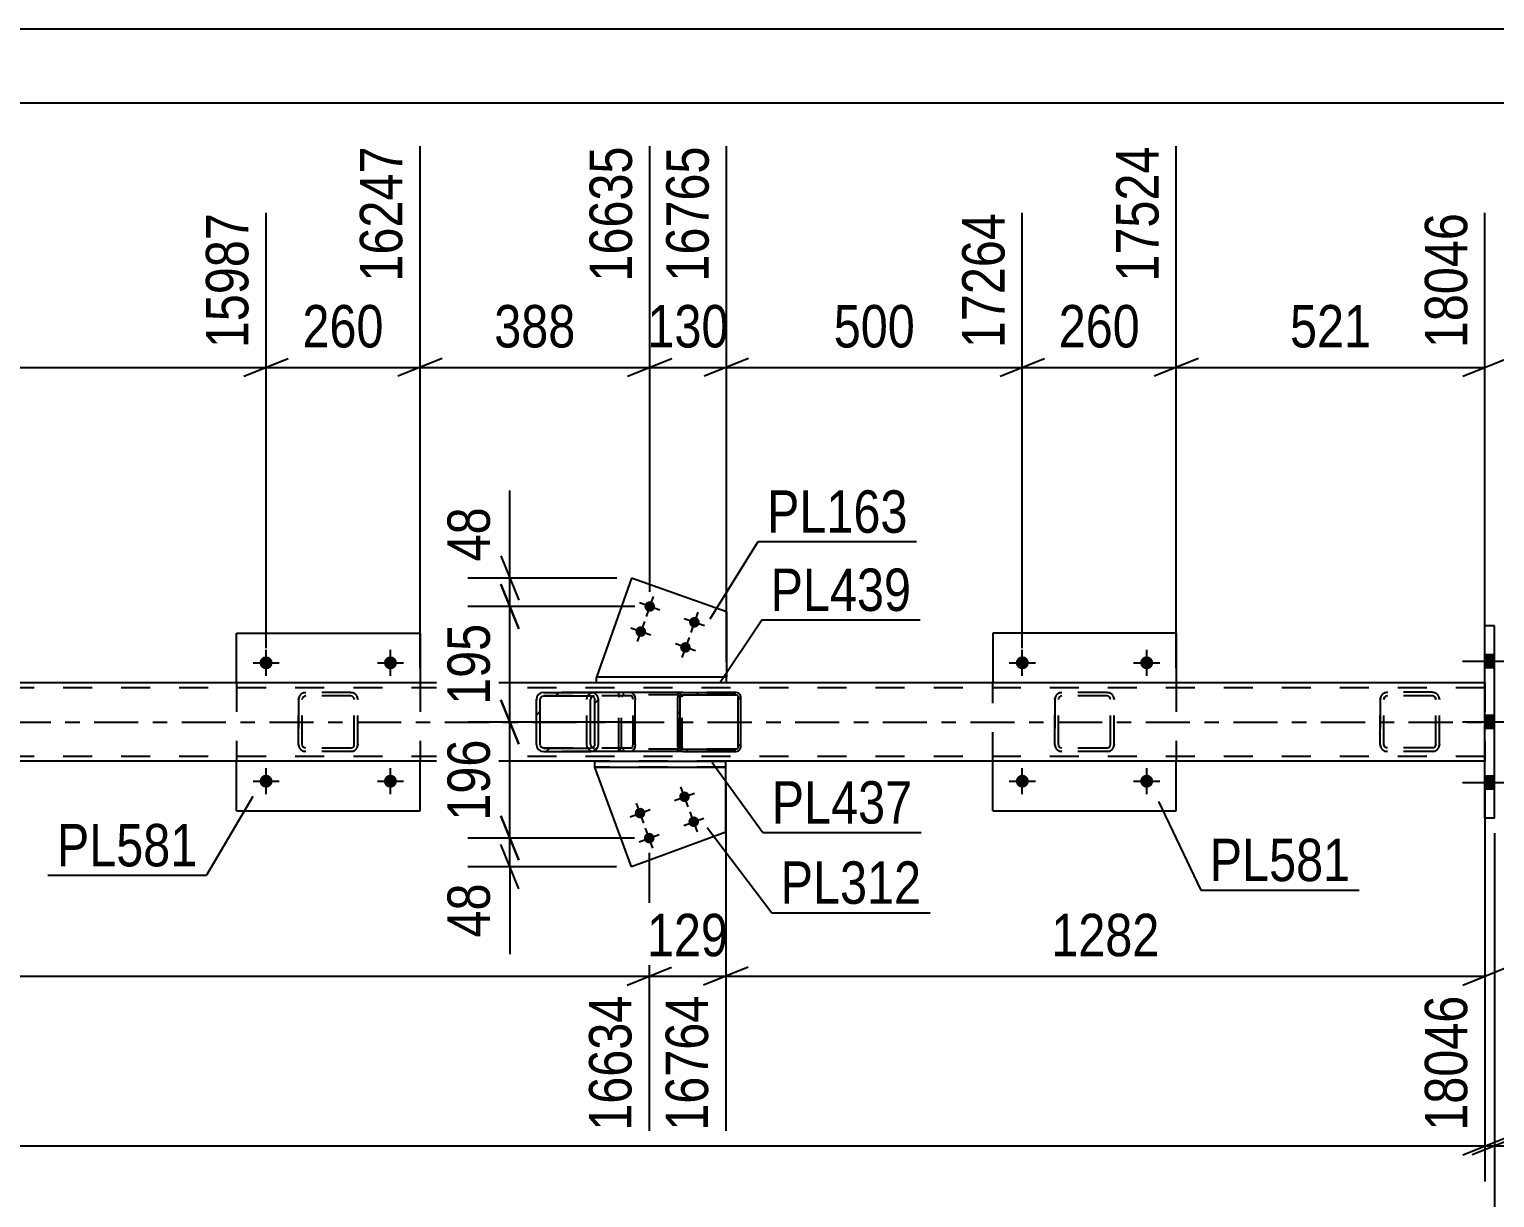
# Model space of a CAD drawing. Header units: millimetres. Extents: x 0 to 841, y 0 to 594.
# Drawn here: x 665.9 to 764.9, y 515.1 to 594 of the extents above; entities that cross this region are included whole.
import ezdxf

# ---------------------------------------------------------------- set-up
doc = ezdxf.new("R2010")
doc.units = ezdxf.units.MM
doc.linetypes.add('DXK_LINE_DOT2', pattern=[3.9198, 1.9599, -1.9599])
doc.linetypes.add('DXK_LINE_DOT3', pattern=[5.9187, 2.979, -0.9799, 0.9799, -0.9799])
doc.styles.add('Arial Narrow', font='ARIALN.TTF', dxfattribs={"height": 0.2})

# ---------------------------------------------------------------- blocks, each defined once
blk = doc.blocks.new('Unknown-318889761-1133')
at = {"color": 5, "linetype": 'Continuous'}
for p, q in [((841, 594), (0, 594)), ((836, 589), (5, 589))]:
    blk.add_line(p, q, dxfattribs=at)
blk = doc.blocks.new('Part-318889761-3480 - 3282')
at = {"color": 2, "linetype": 'Continuous'}
for p, q in [((706.61, 556.925), (704.238, 550.238)), ((713.018, 554.651), (706.61, 556.925)), ((713.018, 554.651), (713.018, 550.238))]:
    blk.add_line(p, q, dxfattribs=at)
at = {"color": 7, "linetype": 'DXK_LINE_DOT2'}
blk.add_line((713.018, 550.238), (704.238, 550.238), dxfattribs=at)
blk = doc.blocks.new('Part-318889761-3285 - 3282')
at = {"color": 2, "linetype": 'Continuous'}
for p, q in [((704.238, 549.838), (516.431, 549.838)), ((764.257, 549.838), (713.018, 549.838)), ((704.122, 544.558), (516.431, 544.558)), ((764.257, 544.558), (712.981, 544.558))]:
    blk.add_line(p, q, dxfattribs=at)
at = {"color": 7, "linetype": 'DXK_LINE_DOT2'}
for p, q in [((764.257, 549.518), (516.431, 549.518)), ((713.018, 549.838), (704.238, 549.838)), ((764.257, 549.838), (764.257, 549.838)), ((764.257, 549.838), (764.257, 544.558)), ((764.257, 544.558), (764.257, 549.838)), ((764.257, 549.838), (764.257, 549.838)), ((764.257, 549.518), (764.257, 549.518)), ((764.257, 544.878), (516.431, 544.878)), ((712.981, 544.558), (704.122, 544.558)), ((764.257, 544.878), (764.257, 544.878)), ((764.257, 544.558), (764.257, 544.558)), ((764.257, 544.558), (764.257, 544.558))]:
    blk.add_line(p, q, dxfattribs=at)
at = {"color": 7, "linetype": 'DXK_LINE_DOT3'}
blk.add_line((516.431, 547.198), (764.257, 547.198), dxfattribs=at)
blk = doc.blocks.new('Part-318889761-3286 - 3282')
at = {"linetype": 'Continuous'}
h = blk.add_hatch(dxfattribs=at)
h.set_pattern_fill('', scale=0.7, style=0, pattern_type=0)
h.set_pattern_definition([(45, (704.3748, 548.7182), (-1.5715, 1.5715), [])])
h.paths.add_polyline_path([(704.375, 545.678), (704.375, 548.718), (704.337, 548.902), (704.228, 549.058), (704.064, 549.162), (703.872, 549.198), (700.688, 549.198), (700.495, 549.162), (700.332, 549.058), (700.223, 548.902), (700.185, 548.718), (700.185, 545.678), (700.223, 545.495), (700.332, 545.339), (700.495, 545.235), (700.688, 545.198), (703.872, 545.198), (704.064, 545.235), (704.228, 545.339), (704.337, 545.495)])
h.paths.add_polyline_path([(704.05, 545.509), (703.968, 545.457), (703.872, 545.438), (700.688, 545.438), (700.592, 545.457), (700.51, 545.509), (700.455, 545.586), (700.436, 545.678), (700.436, 548.718), (700.455, 548.81), (700.51, 548.888), (700.592, 548.94), (700.688, 548.958), (703.872, 548.958), (703.968, 548.94), (704.05, 548.888), (704.104, 548.81), (704.123, 548.718), (704.123, 545.678), (704.104, 545.586)])
at = {"color": 2, "linetype": 'Continuous'}
for p, q in [((700.223, 548.902), (700.185, 548.718)), ((700.185, 545.678), (700.185, 548.718)), ((700.436, 548.718), (700.455, 548.81)), ((700.436, 545.678), (700.436, 548.718)), ((700.455, 548.81), (700.51, 548.888)), ((700.688, 549.198), (700.495, 549.162)), ((700.51, 548.888), (700.592, 548.94)), ((700.592, 548.94), (700.688, 548.958)), ((700.688, 549.198), (703.872, 549.198)), ((700.688, 548.958), (703.872, 548.958)), ((703.852, 548.81), (703.832, 548.718)), ((703.832, 545.678), (703.832, 548.718)), ((703.906, 548.888), (703.852, 548.81)), ((706.574, 549.198), (703.872, 549.198)), ((704.064, 549.162), (703.872, 549.198)), ((703.872, 548.958), (703.968, 548.94)), ((703.978, 548.934), (703.906, 548.888)), ((703.968, 548.94), (704.05, 548.888)), ((704.05, 548.888), (704.104, 548.81)), ((704.104, 548.81), (704.123, 548.718)), ((704.123, 545.678), (704.123, 548.718)), ((704.375, 548.718), (704.337, 548.902)), ((704.375, 545.678), (704.375, 548.718)), ((706.574, 549.198), (706.678, 549.162)), ((706.678, 549.162), (706.766, 549.058)), ((706.766, 549.058), (706.824, 548.902)), ((706.824, 548.902), (706.845, 548.718)), ((706.845, 545.678), (706.845, 548.718)), ((700.185, 545.678), (700.223, 545.495)), ((700.455, 545.586), (700.436, 545.678)), ((700.51, 545.509), (700.455, 545.586)), ((700.592, 545.457), (700.51, 545.509)), ((700.688, 545.438), (700.592, 545.457)), ((700.688, 545.438), (703.872, 545.438)), ((703.832, 545.678), (703.852, 545.586)), ((703.852, 545.586), (703.906, 545.509)), ((703.968, 545.457), (703.872, 545.438)), ((703.978, 545.463), (703.906, 545.509)), ((704.05, 545.509), (703.968, 545.457)), ((704.104, 545.586), (704.05, 545.509)), ((704.123, 545.678), (704.104, 545.586)), ((704.337, 545.495), (704.375, 545.678)), ((706.824, 545.495), (706.766, 545.339)), ((706.845, 545.678), (706.824, 545.495)), ((700.495, 545.235), (700.688, 545.198)), ((700.688, 545.198), (703.872, 545.198)), ((703.872, 545.198), (704.064, 545.235)), ((706.574, 545.198), (703.872, 545.198)), ((706.678, 545.235), (706.574, 545.198)), ((706.766, 545.339), (706.678, 545.235))]:
    blk.add_line(p, q, dxfattribs=at)
at = {"color": 7, "linetype": 'DXK_LINE_DOT2'}
for p, q in [((703.872, 549.198), (700.688, 549.198)), ((706.574, 548.958), (700.688, 548.958)), ((703.581, 548.718), (703.619, 548.902)), ((703.581, 545.678), (703.581, 548.718)), ((703.891, 549.162), (704.084, 549.198)), ((703.988, 548.94), (703.978, 548.934)), ((704.084, 548.958), (703.988, 548.94)), ((705.764, 548.958), (705.764, 549.198)), ((706.626, 548.94), (706.574, 548.958)), ((706.67, 548.888), (706.626, 548.94)), ((706.699, 548.81), (706.67, 548.888)), ((706.71, 548.718), (706.699, 548.81)), ((706.71, 545.678), (706.71, 548.718)), ((706.574, 545.438), (700.688, 545.438)), ((703.619, 545.495), (703.581, 545.678)), ((703.988, 545.457), (703.978, 545.463)), ((703.988, 545.457), (704.084, 545.438)), ((705.764, 545.198), (705.764, 545.438)), ((706.574, 545.438), (706.626, 545.457)), ((706.626, 545.457), (706.67, 545.509)), ((706.67, 545.509), (706.699, 545.586)), ((706.699, 545.586), (706.71, 545.678)), ((703.872, 545.198), (700.688, 545.198)), ((704.084, 545.198), (703.891, 545.235))]:
    blk.add_line(p, q, dxfattribs=at)
at = {"color": 2, "linetype": 'Continuous'}
for centre, start, end in [((700.673, 548.703), 111.19406, 156.15055), ((703.887, 548.703), 23.84945, 68.80595), ((700.673, 545.693), 203.84945, 248.80595), ((703.887, 545.693), 291.19406, 336.15055)]:
    blk.add_arc(centre, 0.492, start, end, dxfattribs=at)
at = {"color": 7, "linetype": 'DXK_LINE_DOT2'}
for centre, start, end in [((704.069, 548.703), 111.19406, 156.15055), ((704.069, 545.693), 203.84945, 248.80594)]:
    blk.add_arc(centre, 0.492, start, end, dxfattribs=at)
blk = doc.blocks.new('Part-318889761-3304 - 3282')
at = {"color": 2, "linetype": 'Continuous'}
for p, q in [((704.122, 544.158), (704.122, 544.558)), ((704.122, 544.558), (712.981, 544.558)), ((712.981, 544.158), (712.981, 544.558)), ((704.122, 544.158), (712.981, 544.158))]:
    blk.add_line(p, q, dxfattribs=at)
blk = doc.blocks.new('Part-318889761-3495 - 3282')
at = {"color": 2, "linetype": 'Continuous'}
for p, q in [((706.599, 537.42), (704.122, 544.158)), ((712.981, 539.767), (712.981, 544.158)), ((712.981, 539.767), (706.599, 537.42))]:
    blk.add_line(p, q, dxfattribs=at)
at = {"color": 7, "linetype": 'DXK_LINE_DOT2'}
blk.add_line((712.981, 544.158), (704.122, 544.158), dxfattribs=at)
blk = doc.blocks.new('Part-318889761-3306 - 3282')
at = {"color": 2, "linetype": 'Continuous'}
for p, q in [((764.257, 540.698), (764.257, 553.698)), ((764.897, 553.698), (764.257, 553.698)), ((764.897, 540.698), (764.897, 553.698)), ((764.897, 540.698), (764.257, 540.698))]:
    blk.add_line(p, q, dxfattribs=at)
at = {"color": 7, "linetype": 'DXK_LINE_DOT2'}
for p, q in [((764.257, 540.698), (764.257, 553.698)), ((764.897, 553.698), (764.897, 553.698)), ((764.897, 540.698), (764.897, 553.698)), ((764.897, 540.698), (764.897, 540.698))]:
    blk.add_line(p, q, dxfattribs=at)
blk = doc.blocks.new('Bolt-318889761-3444 - 3282')
at = {"linetype": 'Continuous'}
for points in [[(764.257, 551.738), (764.257, 550.858), (764.897, 550.858), (764.897, 551.738)], [(764.257, 551.738), (764.257, 550.858), (764.897, 550.858), (764.897, 551.738)], [(764.257, 551.738), (764.257, 550.858), (764.897, 550.858), (764.897, 551.738)], [(764.257, 547.638), (764.257, 546.758), (764.897, 546.758), (764.897, 547.638)], [(764.257, 547.638), (764.257, 546.758), (764.897, 546.758), (764.897, 547.638)], [(764.257, 543.538), (764.257, 542.658), (764.897, 542.658), (764.897, 543.538)], [(764.257, 543.538), (764.257, 542.658), (764.897, 542.658), (764.897, 543.538)], [(764.257, 543.538), (764.257, 542.658), (764.897, 542.658), (764.897, 543.538)]]:
    blk.add_hatch(color=1, dxfattribs=at).paths.add_polyline_path(points)
at = {"color": 1, "linetype": 'Continuous'}
for p, q in [((764.897, 551.738), (764.257, 551.738)), ((764.897, 551.738), (764.257, 551.738)), ((764.897, 551.738), (764.257, 551.738)), ((766.057, 551.298), (762.737, 551.298)), ((766.057, 551.298), (762.737, 551.298)), ((766.057, 551.298), (762.737, 551.298)), ((764.897, 550.858), (764.257, 550.858)), ((764.897, 550.858), (764.257, 550.858)), ((764.897, 550.858), (764.257, 550.858)), ((764.897, 547.638), (764.257, 547.638)), ((764.897, 547.638), (764.257, 547.638)), ((766.057, 547.198), (762.737, 547.198)), ((766.057, 547.198), (762.737, 547.198)), ((764.897, 546.758), (764.257, 546.758)), ((764.897, 546.758), (764.257, 546.758)), ((764.897, 543.538), (764.257, 543.538)), ((764.897, 543.538), (764.257, 543.538)), ((764.897, 543.538), (764.257, 543.538)), ((766.057, 543.098), (762.737, 543.098)), ((766.057, 543.098), (762.737, 543.098)), ((766.057, 543.098), (762.737, 543.098)), ((764.897, 542.658), (764.257, 542.658)), ((764.897, 542.658), (764.257, 542.658)), ((764.897, 542.658), (764.257, 542.658))]:
    blk.add_line(p, q, dxfattribs=at)
blk = doc.blocks.new('Part-318889761-3316 - 3282')
at = {"linetype": 'Continuous'}
h = blk.add_hatch(dxfattribs=at)
h.set_pattern_fill('', scale=0.7, style=0, pattern_type=0)
h.set_pattern_definition([(45, (713.9863, 548.8782), (-1.57154, 1.57154), [])])
h.paths.add_polyline_path([(713.986, 545.518), (713.986, 548.878), (713.96, 549.001), (713.887, 549.105), (713.776, 549.174), (713.646, 549.198), (710.07, 549.198), (709.94, 549.174), (709.829, 549.105), (709.755, 549.001), (709.73, 548.878), (709.73, 545.518), (709.755, 545.396), (709.829, 545.292), (709.94, 545.223), (710.07, 545.198), (713.646, 545.198), (713.776, 545.223), (713.887, 545.292), (713.96, 545.396)])
h.paths.add_polyline_path([(713.766, 545.405), (713.711, 545.37), (713.646, 545.358), (710.07, 545.358), (710.005, 545.37), (709.95, 545.405), (709.913, 545.457), (709.9, 545.518), (709.9, 548.878), (709.913, 548.939), (709.95, 548.991), (710.005, 549.026), (710.07, 549.038), (713.646, 549.038), (713.711, 549.026), (713.766, 548.991), (713.803, 548.939), (713.816, 548.878), (713.816, 545.518), (713.803, 545.457)])
at = {"color": 7, "linetype": 'DXK_LINE_DOT2'}
for p, q in [((705.764, 548.878), (705.769, 548.902)), ((705.764, 545.518), (705.764, 548.878)), ((705.769, 548.902), (705.79, 549.001)), ((705.947, 548.939), (705.934, 548.878)), ((705.934, 545.518), (705.934, 548.878)), ((705.984, 548.991), (705.947, 548.939)), ((705.974, 549.174), (706.104, 549.198)), ((706.039, 549.026), (705.984, 548.991)), ((706.104, 549.038), (706.039, 549.026)), ((706.574, 549.198), (706.104, 549.198)), ((713.646, 549.038), (706.104, 549.038)), ((709.68, 549.198), (709.81, 549.174)), ((709.745, 549.026), (709.68, 549.038)), ((709.8, 548.991), (709.745, 549.026)), ((709.837, 548.939), (709.8, 548.991)), ((709.85, 548.878), (709.837, 548.939)), ((709.85, 545.518), (709.85, 548.878)), ((709.995, 549.001), (710.021, 548.878)), ((710.021, 545.518), (710.021, 548.878)), ((713.646, 549.198), (710.07, 549.198)), ((705.79, 545.396), (705.764, 545.518)), ((705.934, 545.518), (705.947, 545.457)), ((705.947, 545.457), (705.984, 545.405)), ((705.984, 545.405), (706.039, 545.37)), ((706.039, 545.37), (706.104, 545.358)), ((709.68, 545.358), (709.745, 545.37)), ((709.745, 545.37), (709.8, 545.405)), ((709.8, 545.405), (709.837, 545.457)), ((709.837, 545.457), (709.85, 545.518)), ((710.021, 545.518), (709.995, 545.396)), ((706.104, 545.198), (705.974, 545.223)), ((713.646, 545.358), (706.104, 545.358)), ((706.574, 545.198), (706.104, 545.198)), ((709.81, 545.223), (709.68, 545.198)), ((713.646, 545.198), (710.07, 545.198))]:
    blk.add_line(p, q, dxfattribs=at)
at = {"color": 2, "linetype": 'Continuous'}
for p, q in [((710.07, 549.198), (706.574, 549.198)), ((709.755, 549.001), (709.73, 548.878)), ((709.73, 545.518), (709.73, 548.878)), ((709.9, 548.878), (709.913, 548.939)), ((709.9, 545.518), (709.9, 548.878)), ((709.913, 548.939), (709.95, 548.991)), ((710.07, 549.198), (709.94, 549.174)), ((709.95, 548.991), (710.005, 549.026)), ((710.005, 549.026), (710.07, 549.038)), ((710.07, 549.198), (713.646, 549.198)), ((710.07, 549.038), (713.646, 549.038)), ((713.776, 549.174), (713.646, 549.198)), ((713.646, 549.038), (713.711, 549.026)), ((713.711, 549.026), (713.766, 548.991)), ((713.766, 548.991), (713.803, 548.939)), ((713.803, 548.939), (713.816, 548.878)), ((713.816, 545.518), (713.816, 548.878)), ((713.986, 548.878), (713.96, 549.001)), ((713.986, 545.518), (713.986, 548.878)), ((709.73, 545.518), (709.755, 545.396)), ((709.913, 545.457), (709.9, 545.518)), ((709.95, 545.405), (709.913, 545.457)), ((710.005, 545.37), (709.95, 545.405)), ((710.07, 545.358), (710.005, 545.37)), ((713.711, 545.37), (713.646, 545.358)), ((713.766, 545.405), (713.711, 545.37)), ((713.803, 545.457), (713.766, 545.405)), ((713.816, 545.518), (713.803, 545.457)), ((713.96, 545.396), (713.986, 545.518)), ((710.07, 545.198), (706.574, 545.198)), ((709.94, 545.223), (710.07, 545.198)), ((710.07, 545.358), (713.646, 545.358)), ((710.07, 545.198), (713.646, 545.198)), ((713.646, 545.198), (713.776, 545.223))]:
    blk.add_line(p, q, dxfattribs=at)
for centre, start, end in [((710.057, 548.864), 110.75823, 155.67994), ((713.659, 548.864), 24.32006, 69.24177), ((710.057, 545.532), 204.32006, 249.24177), ((713.659, 545.532), 290.75823, 335.67994)]:
    blk.add_arc(centre, 0.331, start, end, dxfattribs=at)
at = {"color": 7, "linetype": 'DXK_LINE_DOT2'}
for centre, start, end in [((709.693, 548.864), 24.32006, 69.24178), ((706.091, 545.532), 204.32006, 249.24178), ((709.693, 545.532), 290.75822, 335.67994)]:
    blk.add_arc(centre, 0.331, start, end, dxfattribs=at)
blk = doc.blocks.new('Part-318889761-3453 - 3282')
at = {"color": 2, "linetype": 'Continuous'}
for p, q in [((679.925, 549.838), (679.925, 553.199)), ((679.925, 553.199), (692.325, 553.199)), ((692.325, 553.199), (692.325, 549.838)), ((679.925, 541.199), (679.925, 544.558)), ((692.325, 541.199), (692.325, 544.558)), ((679.925, 541.199), (692.325, 541.199))]:
    blk.add_line(p, q, dxfattribs=at)
at = {"color": 7, "linetype": 'DXK_LINE_DOT2'}
for p, q in [((679.925, 549.838), (679.925, 544.558)), ((692.325, 549.838), (692.325, 544.558))]:
    blk.add_line(p, q, dxfattribs=at)
blk = doc.blocks.new('Part-318889761-3340 - 3282')
at = {"color": 2, "linetype": 'Continuous'}
for p, q in [((713.018, 550.238), (704.238, 550.238)), ((704.238, 549.838), (704.238, 550.238)), ((713.018, 549.838), (704.238, 549.838)), ((713.018, 549.838), (713.018, 550.238))]:
    blk.add_line(p, q, dxfattribs=at)
blk = doc.blocks.new('Part-318889761-3448 - 3282')
at = {"color": 7, "linetype": 'DXK_LINE_DOT2'}
for p, q in [((735.242, 548.902), (735.206, 548.719)), ((735.206, 548.719), (735.242, 548.902)), ((735.206, 545.679), (735.206, 548.719)), ((735.206, 548.719), (735.206, 548.719)), ((735.206, 548.719), (735.206, 545.679)), ((735.446, 548.719), (735.464, 548.81)), ((735.446, 548.719), (735.464, 548.81)), ((735.446, 545.679), (735.446, 548.719)), ((735.446, 548.719), (735.446, 548.719)), ((735.446, 545.679), (735.446, 548.719)), ((735.516, 548.888), (735.464, 548.81)), ((735.686, 549.199), (735.502, 549.162)), ((735.502, 549.162), (735.686, 549.199)), ((735.594, 548.94), (735.516, 548.888)), ((735.686, 548.959), (735.594, 548.94)), ((738.726, 549.199), (735.686, 549.199)), ((738.726, 548.959), (735.686, 548.959)), ((738.909, 549.162), (738.726, 549.199)), ((738.726, 549.199), (738.909, 549.162)), ((738.818, 548.94), (738.726, 548.959)), ((738.895, 548.888), (738.818, 548.94)), ((738.947, 548.81), (738.895, 548.888)), ((738.966, 548.719), (738.947, 548.81)), ((738.966, 548.719), (738.947, 548.81)), ((738.966, 545.679), (738.966, 548.719)), ((738.966, 548.719), (738.966, 548.719)), ((738.966, 545.679), (738.966, 548.719)), ((739.206, 548.719), (739.169, 548.902)), ((739.169, 548.902), (739.206, 548.719)), ((739.206, 545.679), (739.206, 548.719)), ((739.206, 548.719), (739.206, 548.719)), ((739.206, 545.679), (739.206, 548.719)), ((735.206, 545.679), (735.206, 545.679)), ((735.206, 545.679), (735.242, 545.495)), ((735.242, 545.495), (735.206, 545.679)), ((735.446, 545.679), (735.446, 545.679)), ((735.464, 545.587), (735.446, 545.679)), ((735.464, 545.587), (735.446, 545.679)), ((735.516, 545.509), (735.464, 545.587)), ((735.594, 545.457), (735.516, 545.509)), ((735.686, 545.439), (735.594, 545.457)), ((738.726, 545.439), (735.686, 545.439)), ((738.818, 545.457), (738.726, 545.439)), ((738.895, 545.509), (738.818, 545.457)), ((738.895, 545.509), (738.947, 545.587)), ((738.947, 545.587), (738.966, 545.679)), ((738.947, 545.587), (738.966, 545.679)), ((738.966, 545.679), (738.966, 545.679)), ((739.169, 545.495), (739.206, 545.679)), ((739.206, 545.679), (739.169, 545.495)), ((739.206, 545.679), (739.206, 545.679)), ((735.502, 545.235), (735.686, 545.199)), ((735.686, 545.199), (735.502, 545.235)), ((738.726, 545.199), (735.686, 545.199)), ((738.726, 545.199), (738.909, 545.235)), ((738.909, 545.235), (738.726, 545.199))]:
    blk.add_line(p, q, dxfattribs=at)
at = {"color": 7, "linetype": 'DXK_LINE_DOT3'}
blk.add_line((737.206, 547.199), (737.206, 547.199), dxfattribs=at)
at = {"color": 7, "linetype": 'DXK_LINE_DOT2'}
for centre, start, end in [((735.686, 548.719), 112.5, 157.5), ((735.686, 548.719), 112.5, 157.5), ((738.726, 548.719), 22.5, 67.5), ((738.726, 548.719), 22.5, 67.5), ((735.686, 545.679), 202.5, 247.5), ((735.686, 545.679), 202.5, 247.5), ((738.726, 545.679), 292.5, 337.5), ((738.726, 545.679), 292.5, 337.5)]:
    blk.add_arc(centre, 0.48, start, end, dxfattribs=at)
blk = doc.blocks.new('Part-318889761-3454 - 3282')
at = {"color": 7, "linetype": 'DXK_LINE_DOT2'}
for p, q in [((684.162, 548.902), (684.125, 548.719)), ((684.125, 548.719), (684.162, 548.902)), ((684.125, 545.679), (684.125, 548.719)), ((684.125, 548.719), (684.125, 548.719)), ((684.125, 548.719), (684.125, 545.679)), ((684.365, 548.719), (684.383, 548.81)), ((684.365, 548.719), (684.383, 548.81)), ((684.365, 545.679), (684.365, 548.719)), ((684.365, 548.719), (684.365, 548.719)), ((684.365, 545.679), (684.365, 548.719)), ((684.435, 548.888), (684.383, 548.81)), ((684.605, 549.199), (684.421, 549.162)), ((684.421, 549.162), (684.605, 549.199)), ((684.513, 548.94), (684.435, 548.888)), ((684.605, 548.959), (684.513, 548.94)), ((687.645, 549.199), (684.605, 549.199)), ((687.645, 548.959), (684.605, 548.959)), ((687.829, 549.162), (687.645, 549.199)), ((687.645, 549.199), (687.829, 549.162)), ((687.737, 548.94), (687.645, 548.959)), ((687.815, 548.888), (687.737, 548.94)), ((687.867, 548.81), (687.815, 548.888)), ((687.885, 548.719), (687.867, 548.81)), ((687.885, 548.719), (687.867, 548.81)), ((687.885, 545.679), (687.885, 548.719)), ((687.885, 548.719), (687.885, 548.719)), ((687.885, 545.679), (687.885, 548.719)), ((688.125, 548.719), (688.088, 548.902)), ((688.088, 548.902), (688.125, 548.719)), ((688.125, 545.679), (688.125, 548.719)), ((688.125, 548.719), (688.125, 548.719)), ((688.125, 545.679), (688.125, 548.719)), ((684.125, 545.679), (684.125, 545.679)), ((684.125, 545.679), (684.162, 545.495)), ((684.162, 545.495), (684.125, 545.679)), ((684.365, 545.679), (684.365, 545.679)), ((684.383, 545.587), (684.365, 545.679)), ((684.383, 545.587), (684.365, 545.679)), ((684.435, 545.509), (684.383, 545.587)), ((684.513, 545.457), (684.435, 545.509)), ((684.605, 545.439), (684.513, 545.457)), ((687.645, 545.439), (684.605, 545.439)), ((687.737, 545.457), (687.645, 545.439)), ((687.815, 545.509), (687.737, 545.457)), ((687.815, 545.509), (687.867, 545.587)), ((687.867, 545.587), (687.885, 545.679)), ((687.867, 545.587), (687.885, 545.679)), ((687.885, 545.679), (687.885, 545.679)), ((688.088, 545.495), (688.125, 545.679)), ((688.125, 545.679), (688.088, 545.495)), ((688.125, 545.679), (688.125, 545.679)), ((684.421, 545.235), (684.605, 545.199)), ((684.605, 545.199), (684.421, 545.235)), ((687.645, 545.199), (684.605, 545.199)), ((687.645, 545.199), (687.829, 545.235)), ((687.829, 545.235), (687.645, 545.199))]:
    blk.add_line(p, q, dxfattribs=at)
at = {"color": 7, "linetype": 'DXK_LINE_DOT3'}
blk.add_line((686.125, 547.199), (686.125, 547.199), dxfattribs=at)
at = {"color": 7, "linetype": 'DXK_LINE_DOT2'}
for centre, start, end in [((684.605, 548.719), 112.5, 157.5), ((684.605, 548.719), 112.5, 157.5), ((687.645, 548.719), 22.5, 67.5), ((687.645, 548.719), 22.5, 67.5), ((684.605, 545.679), 202.5, 247.5), ((684.605, 545.679), 202.5, 247.5), ((687.645, 545.679), 292.5, 337.5), ((687.645, 545.679), 292.5, 337.5)]:
    blk.add_arc(centre, 0.48, start, end, dxfattribs=at)
blk = doc.blocks.new('Part-318889761-3511 - 3282')
at = {"color": 2, "linetype": 'Continuous'}
for p, q in [((743.406, 553.199), (731.006, 553.199)), ((731.006, 553.199), (731.006, 549.838)), ((743.406, 553.199), (743.406, 549.838)), ((731.006, 541.199), (731.006, 544.558)), ((743.406, 541.199), (743.406, 544.558)), ((731.006, 541.199), (743.406, 541.199))]:
    blk.add_line(p, q, dxfattribs=at)
at = {"color": 7, "linetype": 'DXK_LINE_DOT2'}
for p, q in [((731.006, 544.558), (731.006, 549.838)), ((743.406, 549.838), (743.406, 544.558))]:
    blk.add_line(p, q, dxfattribs=at)
blk = doc.blocks.new('Part-318889761-3512 - 3282')
at = {"color": 7, "linetype": 'DXK_LINE_DOT2'}
for p, q in [((757.219, 548.907), (757.182, 548.724)), ((757.182, 548.724), (757.219, 548.907)), ((757.182, 545.684), (757.182, 548.724)), ((757.182, 548.724), (757.182, 548.724)), ((757.182, 548.724), (757.182, 545.684)), ((757.44, 548.816), (757.422, 548.724)), ((757.422, 548.724), (757.44, 548.816)), ((757.422, 545.684), (757.422, 548.724)), ((757.422, 548.724), (757.422, 548.724)), ((757.422, 545.684), (757.422, 548.724)), ((757.492, 548.893), (757.44, 548.816)), ((757.44, 548.816), (757.492, 548.893)), ((757.662, 549.204), (757.478, 549.167)), ((757.478, 549.167), (757.662, 549.204)), ((757.57, 548.945), (757.492, 548.893)), ((757.662, 548.964), (757.57, 548.945)), ((760.702, 549.204), (757.662, 549.204)), ((760.702, 548.964), (757.662, 548.964)), ((760.886, 549.167), (760.702, 549.204)), ((760.702, 549.204), (760.886, 549.167)), ((760.794, 548.945), (760.702, 548.964)), ((760.872, 548.893), (760.794, 548.945)), ((760.924, 548.816), (760.872, 548.893)), ((760.872, 548.893), (760.924, 548.816)), ((760.942, 548.724), (760.924, 548.816)), ((760.924, 548.816), (760.942, 548.724)), ((760.942, 545.684), (760.942, 548.724)), ((760.942, 548.724), (760.942, 548.724)), ((760.942, 545.684), (760.942, 548.724)), ((761.182, 548.724), (761.145, 548.907)), ((761.145, 548.907), (761.182, 548.724)), ((761.182, 545.684), (761.182, 548.724)), ((761.182, 548.724), (761.182, 548.724)), ((761.182, 545.684), (761.182, 548.724)), ((757.182, 545.684), (757.182, 545.684)), ((757.182, 545.684), (757.219, 545.5)), ((757.219, 545.5), (757.182, 545.684)), ((757.422, 545.684), (757.422, 545.684)), ((757.422, 545.684), (757.44, 545.592)), ((757.44, 545.592), (757.422, 545.684)), ((757.44, 545.592), (757.492, 545.514)), ((757.492, 545.514), (757.44, 545.592)), ((757.57, 545.462), (757.492, 545.514)), ((757.662, 545.444), (757.57, 545.462)), ((760.702, 545.444), (757.662, 545.444)), ((760.794, 545.462), (760.702, 545.444)), ((760.794, 545.462), (760.872, 545.514)), ((760.872, 545.514), (760.924, 545.592)), ((760.924, 545.592), (760.872, 545.514)), ((760.924, 545.592), (760.942, 545.684)), ((760.942, 545.684), (760.924, 545.592)), ((760.942, 545.684), (760.942, 545.684)), ((761.145, 545.5), (761.182, 545.684)), ((761.182, 545.684), (761.145, 545.5)), ((761.182, 545.684), (761.182, 545.684)), ((757.478, 545.24), (757.662, 545.204)), ((757.662, 545.204), (757.478, 545.24)), ((760.702, 545.204), (757.662, 545.204)), ((760.702, 545.204), (760.886, 545.24)), ((760.886, 545.24), (760.702, 545.204))]:
    blk.add_line(p, q, dxfattribs=at)
for centre, start, end in [((757.662, 548.724), 112.5, 157.5), ((757.662, 548.724), 112.5, 157.5), ((760.702, 548.724), 22.5, 67.5), ((760.702, 548.724), 22.5, 67.5), ((757.662, 545.684), 202.5, 247.5), ((757.662, 545.684), 202.5, 247.5), ((760.702, 545.684), 292.5, 337.5), ((760.702, 545.684), 292.5, 337.5)]:
    blk.add_arc(centre, 0.48, start, end, dxfattribs=at)
blk = doc.blocks.new('Bolt-318889761-3566 - 3282')
at = {"linetype": 'Continuous'}
for points in [[(732.566, 543.198, -1), (733.446, 543.198, -1)], [(740.966, 543.198, -1), (741.846, 543.198, -1)]]:
    blk.add_hatch(color=1, dxfattribs=at).paths.add_polyline_path(points)
at = {"color": 1, "linetype": 'Continuous'}
for p, q in [((733.006, 542.318), (733.006, 544.078)), ((741.406, 542.318), (741.406, 544.078)), ((732.126, 543.198), (733.886, 543.198)), ((740.526, 543.198), (742.286, 543.198))]:
    blk.add_line(p, q, dxfattribs=at)
blk = doc.blocks.new('Bolt-318889761-3567 - 3282')
at = {"linetype": 'Continuous'}
for points in [[(732.566, 551.198, -1), (733.446, 551.198, -1)], [(740.966, 551.198, -1), (741.846, 551.198, -1)]]:
    blk.add_hatch(color=1, dxfattribs=at).paths.add_polyline_path(points)
at = {"color": 1, "linetype": 'Continuous'}
for p, q in [((733.006, 550.318), (733.006, 552.078)), ((741.406, 550.318), (741.406, 552.078)), ((732.126, 551.198), (733.886, 551.198)), ((740.526, 551.198), (742.286, 551.198))]:
    blk.add_line(p, q, dxfattribs=at)
blk = doc.blocks.new('Bolt-318889761-3568 - 3282')
at = {"linetype": 'Continuous'}
for points in [[(681.485, 543.198, -1), (682.365, 543.198, -1)], [(689.885, 543.198, -1), (690.765, 543.198, -1)]]:
    blk.add_hatch(color=1, dxfattribs=at).paths.add_polyline_path(points)
at = {"color": 1, "linetype": 'Continuous'}
for p, q in [((681.925, 542.318), (681.925, 544.078)), ((690.325, 542.318), (690.325, 544.078)), ((681.045, 543.198), (682.805, 543.198)), ((689.445, 543.198), (691.205, 543.198))]:
    blk.add_line(p, q, dxfattribs=at)
blk = doc.blocks.new('Bolt-318889761-3569 - 3282')
at = {"linetype": 'Continuous'}
for points in [[(681.485, 551.198, -1), (682.365, 551.198, -1)], [(689.885, 551.198, -1), (690.765, 551.198, -1)]]:
    blk.add_hatch(color=1, dxfattribs=at).paths.add_polyline_path(points)
at = {"color": 1, "linetype": 'Continuous'}
for p, q in [((681.925, 550.318), (681.925, 552.078)), ((690.325, 550.318), (690.325, 552.078)), ((681.045, 551.198), (682.805, 551.198)), ((689.445, 551.198), (691.205, 551.198))]:
    blk.add_line(p, q, dxfattribs=at)
blk = doc.blocks.new('Bolt-318889761-3570 - 3282')
at = {"linetype": 'Continuous'}
for points in [[(708.177, 554.883, -1), (707.499, 555.124, -1)], [(711.193, 553.813, -1), (710.515, 554.054, -1)], [(707.575, 553.187, -1), (706.897, 553.427, -1)], [(710.591, 552.117, -1), (709.913, 552.358, -1)]]:
    blk.add_hatch(color=1, dxfattribs=at).paths.add_polyline_path(points)
at = {"color": 1, "linetype": 'Continuous'}
for p, q in [((708.079, 555.682), (707.597, 554.325)), ((708.517, 554.763), (707.159, 555.244)), ((711.095, 554.612), (710.613, 553.255)), ((707.915, 553.066), (706.558, 553.548)), ((707.477, 553.986), (706.995, 552.628)), ((711.532, 553.693), (710.175, 554.174)), ((710.931, 551.997), (709.574, 552.478)), ((710.493, 552.916), (710.011, 551.559))]:
    blk.add_line(p, q, dxfattribs=at)
blk = doc.blocks.new('Bolt-318889761-3571 - 3282')
at = {"linetype": 'Continuous'}
for points in [[(709.85, 542.025, -1), (710.525, 542.273, -1)], [(706.846, 540.92, -1), (707.522, 541.169, -1)], [(710.471, 540.335, -1), (711.147, 540.584, -1)], [(707.467, 539.231, -1), (708.143, 539.479, -1)]]:
    blk.add_hatch(color=1, dxfattribs=at).paths.add_polyline_path(points)
at = {"color": 1, "linetype": 'Continuous'}
for p, q in [((710.436, 541.473), (709.939, 542.825)), ((707.433, 540.369), (706.936, 541.72)), ((709.512, 541.9), (710.863, 542.397)), ((706.508, 540.796), (707.86, 541.293)), ((710.133, 540.211), (711.484, 540.708)), ((711.057, 539.784), (710.56, 541.135)), ((707.129, 539.107), (708.481, 539.604)), ((708.054, 538.679), (707.557, 540.031))]:
    blk.add_line(p, q, dxfattribs=at)
blk = doc.blocks.new('StraightDimension-318889761-3810 - 3282')
at = {"color": 7, "linetype": 'Continuous'}
for p, q in [((707.805, 538.355), (707.805, 519.586)), ((706.305, 529.427), (709.305, 530.627)), ((64.239, 530.027), (707.805, 530.027))]:
    blk.add_line(p, q, dxfattribs=at)
at = {"color": 0, "linetype": 'Continuous'}
blk.add_wipeout([(707.205, 529.327), (703.005, 529.327), (703.005, 518.986), (707.205, 518.986)], dxfattribs=at)
at = {"color": 3, "linetype": 'Continuous', "style": 'Arial Narrow'}
blk.add_text('16634', height=2.8633, rotation=90.00021, dxfattribs=at).set_placement((706.605, 519.586))
blk = doc.blocks.new('StraightDimension-318889761-3816 - 3282')
at = {"color": 7, "linetype": 'Continuous'}
for p, q in [((712.981, 543.158), (712.981, 519.586)), ((707.805, 538.355), (707.805, 519.586)), ((706.305, 529.427), (709.305, 530.627)), ((714.481, 530.627), (711.481, 529.427)), ((707.805, 530.027), (712.981, 530.027))]:
    blk.add_line(p, q, dxfattribs=at)
at = {"color": 0}
blk.add_wipeout([(713.735, 530.777), (713.735, 534.977), (707.051, 534.977), (707.051, 530.777)], dxfattribs=at)
at = {"color": 0, "linetype": 'Continuous'}
blk.add_wipeout([(712.381, 529.327), (708.181, 529.327), (708.181, 518.986), (712.381, 518.986)], dxfattribs=at)
at = {"color": 3, "style": 'Arial Narrow'}
blk.add_text('129', height=2.8633, dxfattribs=at).set_placement((707.651, 531.377))
at = {"color": 3, "linetype": 'Continuous', "style": 'Arial Narrow'}
blk.add_text('16764', height=2.8633, rotation=90.00021, dxfattribs=at).set_placement((711.781, 519.586))
blk = doc.blocks.new('StraightDimension-318889761-34111 - 3282')
at = {"color": 7, "linetype": 'Continuous'}
for p, q in [((764.257, 540.199), (764.257, 516.154)), ((764.897, 539.698), (764.897, 516.154)), ((762.757, 517.954), (765.757, 519.154)), ((766.397, 519.154), (763.397, 517.954)), ((764.257, 518.554), (764.897, 518.554)), ((764.897, 518.554), (770.803, 518.554)), ((764.897, 518.554), (770.803, 518.554))]:
    blk.add_line(p, q, dxfattribs=at)
at = {"color": 0}
blk.add_wipeout([(770.278, 519.304), (770.278, 523.504), (765.422, 523.504), (765.422, 519.304)], dxfattribs=at)
at = {"color": 3, "style": 'Arial Narrow'}
blk.add_text('16', height=2.8633, dxfattribs=at).set_placement((766.022, 519.904))
blk = doc.blocks.new('StraightDimension-318889761-3712 - 3282')
at = {"color": 7, "linetype": 'Continuous'}
blk.add_line((764.897, 539.698), (764.897, 510.966), dxfattribs=at)
blk = doc.blocks.new('StraightDimension-318889761-3754 - 3282')
at = {"color": 7, "linetype": 'Continuous'}
for p, q in [((697.793, 540.855), (698.993, 537.855)), ((706.805, 539.355), (695.543, 539.355)), ((698.993, 535.92), (697.793, 538.92)), ((698.393, 537.42), (698.393, 539.355)), ((705.599, 537.42), (695.543, 537.42)), ((698.393, 537.42), (698.393, 531.514)), ((698.393, 537.42), (698.393, 531.514))]:
    blk.add_line(p, q, dxfattribs=at)
at = {"color": 0}
blk.add_wipeout([(697.643, 536.895), (693.443, 536.895), (693.443, 532.039), (697.643, 532.039)], dxfattribs=at)
at = {"color": 3, "style": 'Arial Narrow'}
blk.add_text('48', height=2.8633, rotation=90.00021, dxfattribs=at).set_placement((697.043, 532.639))
blk = doc.blocks.new('StraightDimension-318889761-3765 - 3282')
at = {"color": 7, "linetype": 'Continuous'}
for p, q in [((697.793, 548.698), (698.993, 545.698)), ((706.765, 547.198), (695.543, 547.198)), ((698.393, 539.355), (698.393, 547.198)), ((698.993, 537.855), (697.793, 540.855)), ((706.805, 539.355), (695.543, 539.355))]:
    blk.add_line(p, q, dxfattribs=at)
at = {"color": 0}
blk.add_wipeout([(697.643, 546.619), (693.443, 546.619), (693.443, 539.935), (697.643, 539.935)], dxfattribs=at)
at = {"color": 3, "style": 'Arial Narrow'}
blk.add_text('196', height=2.8633, rotation=90.00021, dxfattribs=at).set_placement((697.043, 540.535))
blk = doc.blocks.new('StraightDimension-318889761-3782 - 3282')
at = {"color": 7, "linetype": 'Continuous'}
for p, q in [((697.793, 556.503), (698.993, 553.503)), ((706.838, 555.003), (695.543, 555.003)), ((698.393, 547.198), (698.393, 555.003)), ((698.993, 545.698), (697.793, 548.698)), ((706.765, 547.198), (695.543, 547.198))]:
    blk.add_line(p, q, dxfattribs=at)
at = {"color": 0}
blk.add_wipeout([(697.643, 554.443), (693.443, 554.443), (693.443, 547.759), (697.643, 547.759)], dxfattribs=at)
at = {"color": 3, "style": 'Arial Narrow'}
blk.add_text('195', height=2.8633, rotation=90.00021, dxfattribs=at).set_placement((697.043, 548.359))
blk = doc.blocks.new('StraightDimension-318889761-3799 - 3282')
at = {"color": 7, "linetype": 'Continuous'}
for p, q in [((698.393, 556.925), (698.393, 562.831)), ((698.393, 556.925), (698.393, 562.831)), ((697.793, 558.425), (698.993, 555.425)), ((705.61, 556.925), (695.543, 556.925)), ((698.993, 553.503), (697.793, 556.503)), ((698.393, 555.003), (698.393, 556.925)), ((706.838, 555.003), (695.543, 555.003))]:
    blk.add_line(p, q, dxfattribs=at)
at = {"color": 0}
blk.add_wipeout([(697.643, 562.306), (693.443, 562.306), (693.443, 557.45), (697.643, 557.45)], dxfattribs=at)
at = {"color": 3, "style": 'Arial Narrow'}
blk.add_text('48', height=2.8633, rotation=90.00021, dxfattribs=at).set_placement((697.043, 558.05))
blk = doc.blocks.new('StraightDimension-318889761-3822 - 3282')
at = {"color": 7, "linetype": 'Continuous'}
for p, q in [((764.257, 543.558), (764.257, 519.586)), ((712.981, 543.158), (712.981, 519.586)), ((714.481, 530.627), (711.481, 529.427)), ((762.757, 529.427), (765.757, 530.627)), ((712.981, 530.027), (764.257, 530.027))]:
    blk.add_line(p, q, dxfattribs=at)
at = {"color": 0}
blk.add_wipeout([(742.875, 530.777), (742.875, 534.977), (734.363, 534.977), (734.363, 530.777)], dxfattribs=at)
at = {"color": 3, "style": 'Arial Narrow'}
blk.add_text('1282', height=2.8633, dxfattribs=at).set_placement((734.963, 531.377))
at = {"color": 0, "linetype": 'Continuous'}
blk.add_wipeout([(763.657, 529.327), (759.457, 529.327), (759.457, 518.986), (763.657, 518.986)], dxfattribs=at)
at = {"color": 3, "linetype": 'Continuous', "style": 'Arial Narrow'}
blk.add_text('18046', height=2.8633, rotation=90.00021, dxfattribs=at).set_placement((763.057, 519.586))
blk = doc.blocks.new('StraightDimension-318889761-4252 - 3282')
at = {"color": 7, "linetype": 'Continuous'}
for p, q in [((707.838, 556.003), (707.838, 586.097)), ((713.018, 551.238), (713.018, 586.097)), ((706.338, 570.556), (709.338, 571.756)), ((707.838, 571.156), (713.018, 571.156)), ((714.518, 571.756), (711.518, 570.556))]:
    blk.add_line(p, q, dxfattribs=at)
at = {"color": 0}
blk.add_wipeout([(713.77, 571.906), (713.77, 576.106), (707.086, 576.106), (707.086, 571.906)], dxfattribs=at)
at = {"color": 3, "style": 'Arial Narrow'}
blk.add_text('130', height=2.8633, dxfattribs=at).set_placement((707.686, 572.506))
at = {"color": 0, "linetype": 'Continuous'}
blk.add_wipeout([(712.418, 586.697), (708.218, 586.697), (708.218, 576.356), (712.418, 576.356)], dxfattribs=at)
at = {"color": 3, "linetype": 'Continuous', "style": 'Arial Narrow'}
blk.add_text('16765', height=2.8633, rotation=90.00021, dxfattribs=at).set_placement((711.818, 576.956))
blk = doc.blocks.new('StraightDimension-318889761-4201 - 3282')
at = {"color": 7, "linetype": 'Continuous'}
for p, q in [((641.245, 550.838), (641.245, 586.097)), ((681.925, 552.198), (681.925, 581.597)), ((642.745, 571.756), (639.745, 570.556)), ((641.245, 571.156), (681.925, 571.156)), ((680.425, 570.556), (683.425, 571.756))]:
    blk.add_line(p, q, dxfattribs=at)
at = {"color": 0}
blk.add_wipeout([(665.841, 571.906), (665.841, 576.106), (657.329, 576.106), (657.329, 571.906)], dxfattribs=at)
at = {"color": 3, "style": 'Arial Narrow'}
blk.add_text('1017', height=2.8633, dxfattribs=at).set_placement((657.929, 572.506))
at = {"color": 0, "linetype": 'Continuous'}
blk.add_wipeout([(681.325, 582.197), (677.125, 582.197), (677.125, 571.856), (681.325, 571.856)], dxfattribs=at)
at = {"color": 3, "linetype": 'Continuous', "style": 'Arial Narrow'}
blk.add_text('15987', height=2.8633, rotation=90.00021, dxfattribs=at).set_placement((680.725, 572.456))
blk = doc.blocks.new('StraightDimension-318889761-4219 - 3282')
at = {"color": 7, "linetype": 'Continuous'}
for p, q in [((692.325, 550.838), (692.325, 586.097)), ((681.925, 552.198), (681.925, 581.597)), ((680.425, 570.556), (683.425, 571.756)), ((681.925, 571.156), (692.325, 571.156)), ((693.825, 571.756), (690.825, 570.556))]:
    blk.add_line(p, q, dxfattribs=at)
at = {"color": 0}
blk.add_wipeout([(690.467, 571.906), (690.467, 576.106), (683.783, 576.106), (683.783, 571.906)], dxfattribs=at)
at = {"color": 3, "style": 'Arial Narrow'}
blk.add_text('260', height=2.8633, dxfattribs=at).set_placement((684.383, 572.506))
at = {"color": 0, "linetype": 'Continuous'}
blk.add_wipeout([(691.725, 586.697), (687.525, 586.697), (687.525, 576.356), (691.725, 576.356)], dxfattribs=at)
at = {"color": 3, "linetype": 'Continuous', "style": 'Arial Narrow'}
blk.add_text('16247', height=2.8633, rotation=90.00021, dxfattribs=at).set_placement((691.125, 576.956))
blk = doc.blocks.new('StraightDimension-318889761-4237 - 3282')
at = {"color": 7, "linetype": 'Continuous'}
for p, q in [((692.325, 550.838), (692.325, 586.097)), ((707.838, 556.003), (707.838, 586.097)), ((693.825, 571.756), (690.825, 570.556)), ((692.325, 571.156), (707.838, 571.156)), ((706.338, 570.556), (709.338, 571.756))]:
    blk.add_line(p, q, dxfattribs=at)
at = {"color": 0}
blk.add_wipeout([(703.424, 571.906), (703.424, 576.106), (696.739, 576.106), (696.739, 571.906)], dxfattribs=at)
at = {"color": 3, "style": 'Arial Narrow'}
blk.add_text('388', height=2.8633, dxfattribs=at).set_placement((697.339, 572.506))
at = {"color": 0, "linetype": 'Continuous'}
blk.add_wipeout([(707.238, 586.697), (703.038, 586.697), (703.038, 576.356), (707.238, 576.356)], dxfattribs=at)
at = {"color": 3, "linetype": 'Continuous', "style": 'Arial Narrow'}
blk.add_text('16635', height=2.8633, rotation=90.00021, dxfattribs=at).set_placement((706.638, 576.956))
blk = doc.blocks.new('StraightDimension-318889761-4258 - 3282')
at = {"color": 7, "linetype": 'Continuous'}
for p, q in [((713.018, 551.238), (713.018, 586.097)), ((733.006, 552.198), (733.006, 581.597)), ((714.518, 571.756), (711.518, 570.556)), ((713.018, 571.156), (733.006, 571.156)), ((731.506, 570.556), (734.506, 571.756))]:
    blk.add_line(p, q, dxfattribs=at)
at = {"color": 0}
blk.add_wipeout([(726.354, 571.906), (726.354, 576.106), (719.67, 576.106), (719.67, 571.906)], dxfattribs=at)
at = {"color": 3, "style": 'Arial Narrow'}
blk.add_text('500', height=2.8633, dxfattribs=at).set_placement((720.27, 572.506))
at = {"color": 0, "linetype": 'Continuous'}
blk.add_wipeout([(732.406, 582.197), (728.206, 582.197), (728.206, 571.856), (732.406, 571.856)], dxfattribs=at)
at = {"color": 3, "linetype": 'Continuous', "style": 'Arial Narrow'}
blk.add_text('17264', height=2.8633, rotation=90.00021, dxfattribs=at).set_placement((731.806, 572.456))
blk = doc.blocks.new('StraightDimension-318889761-4267 - 3282')
at = {"color": 7, "linetype": 'Continuous'}
for p, q in [((743.406, 550.838), (743.406, 586.097)), ((733.006, 552.198), (733.006, 581.597)), ((731.506, 570.556), (734.506, 571.756)), ((733.006, 571.156), (743.406, 571.156)), ((744.906, 571.756), (741.906, 570.556))]:
    blk.add_line(p, q, dxfattribs=at)
at = {"color": 0}
blk.add_wipeout([(741.548, 571.906), (741.548, 576.106), (734.864, 576.106), (734.864, 571.906)], dxfattribs=at)
at = {"color": 3, "style": 'Arial Narrow'}
blk.add_text('260', height=2.8633, dxfattribs=at).set_placement((735.464, 572.506))
at = {"color": 0, "linetype": 'Continuous'}
blk.add_wipeout([(742.806, 586.697), (738.606, 586.697), (738.606, 576.356), (742.806, 576.356)], dxfattribs=at)
at = {"color": 3, "linetype": 'Continuous', "style": 'Arial Narrow'}
blk.add_text('17524', height=2.8633, rotation=90.00021, dxfattribs=at).set_placement((742.206, 576.956))
blk = doc.blocks.new('StraightDimension-318889761-4285 - 3282')
at = {"color": 7, "linetype": 'Continuous'}
for p, q in [((743.406, 550.838), (743.406, 586.097)), ((764.257, 550.838), (764.257, 581.597)), ((744.906, 571.756), (741.906, 570.556)), ((743.406, 571.156), (764.257, 571.156)), ((762.757, 570.556), (765.757, 571.756))]:
    blk.add_line(p, q, dxfattribs=at)
at = {"color": 0}
blk.add_wipeout([(757.173, 571.906), (757.173, 576.106), (750.489, 576.106), (750.489, 571.906)], dxfattribs=at)
at = {"color": 3, "style": 'Arial Narrow'}
blk.add_text('521', height=2.8633, dxfattribs=at).set_placement((751.089, 572.506))
at = {"color": 0, "linetype": 'Continuous'}
blk.add_wipeout([(763.657, 582.197), (759.457, 582.197), (759.457, 571.856), (763.657, 571.856)], dxfattribs=at)
at = {"color": 3, "linetype": 'Continuous', "style": 'Arial Narrow'}
blk.add_text('18046', height=2.8633, rotation=90.00021, dxfattribs=at).set_placement((763.057, 572.456))
blk = doc.blocks.new('StraightDimension-318889761-34112 - 3282')
at = {"color": 7, "linetype": 'Continuous'}
for p, q in [((764.257, 540.199), (764.257, 516.154)), ((762.757, 517.954), (765.757, 519.154)), ((64.239, 518.554), (764.257, 518.554))]:
    blk.add_line(p, q, dxfattribs=at)
blk = doc.blocks.new('Mark-318889761-3336 - 3282')
at = {"color": 30, "linetype": 'Continuous'}
for p, q in [((712.608, 549.896), (715.402, 554.103)), ((715.402, 554.103), (726.106, 554.103))]:
    blk.add_line(p, q, dxfattribs=at)
at = {"color": 0}
blk.add_wipeout([(725.506, 554.703), (725.506, 557.703), (716.002, 557.703), (716.002, 554.703)], dxfattribs=at)
blk.add_wipeout([(725.506, 554.703), (725.506, 557.703), (716.002, 557.703), (716.002, 554.703)], dxfattribs=at)
at = {"color": 3, "style": 'Arial Narrow'}
blk.add_text('PL439', height=2.8633, dxfattribs=at).set_placement((716.002, 554.703))
blk = doc.blocks.new('Mark-318889761-3491 - 3282')
at = {"color": 30, "linetype": 'Continuous'}
for p, q in [((711.711, 540.072), (716.083, 534.317)), ((716.083, 534.317), (726.787, 534.317))]:
    blk.add_line(p, q, dxfattribs=at)
at = {"color": 0}
blk.add_wipeout([(726.187, 534.917), (726.187, 537.917), (716.683, 537.917), (716.683, 534.917)], dxfattribs=at)
blk.add_wipeout([(726.187, 534.917), (726.187, 537.917), (716.683, 537.917), (716.683, 534.917)], dxfattribs=at)
at = {"color": 3, "style": 'Arial Narrow'}
blk.add_text('PL312', height=2.8633, dxfattribs=at).set_placement((716.683, 534.917))
blk = doc.blocks.new('Mark-318889761-3300 - 3282')
at = {"color": 30, "linetype": 'Continuous'}
for p, q in [((712.049, 544.466), (715.479, 539.738)), ((715.479, 539.738), (726.183, 539.738))]:
    blk.add_line(p, q, dxfattribs=at)
at = {"color": 0}
blk.add_wipeout([(725.583, 540.338), (725.583, 543.338), (716.079, 543.338), (716.079, 540.338)], dxfattribs=at)
blk.add_wipeout([(725.583, 540.338), (725.583, 543.338), (716.079, 543.338), (716.079, 540.338)], dxfattribs=at)
at = {"color": 3, "style": 'Arial Narrow'}
blk.add_text('PL437', height=2.8633, dxfattribs=at).set_placement((716.079, 540.338))
blk = doc.blocks.new('Mark-318889761-3449 - 3282')
at = {"color": 30, "linetype": 'Continuous'}
for p in [(681.031, 542.177), (667.195, 536.846)]:
    blk.add_line(p, (677.899, 536.846), dxfattribs=at)
at = {"color": 0}
blk.add_wipeout([(677.299, 537.446), (677.299, 540.446), (667.795, 540.446), (667.795, 537.446)], dxfattribs=at)
blk.add_wipeout([(677.299, 537.446), (677.299, 540.446), (667.795, 540.446), (667.795, 537.446)], dxfattribs=at)
at = {"color": 3, "style": 'Arial Narrow'}
blk.add_text('PL581', height=2.8633, dxfattribs=at).set_placement((667.795, 537.446))
blk = doc.blocks.new('Mark-318889761-3476 - 3282')
at = {"color": 30, "linetype": 'Continuous'}
for p, q in [((711.928, 554.168), (715.161, 559.385)), ((715.161, 559.385), (725.864, 559.385))]:
    blk.add_line(p, q, dxfattribs=at)
at = {"color": 0}
blk.add_wipeout([(725.264, 559.985), (725.264, 562.985), (715.761, 562.985), (715.761, 559.985)], dxfattribs=at)
blk.add_wipeout([(725.264, 559.985), (725.264, 562.985), (715.761, 562.985), (715.761, 559.985)], dxfattribs=at)
at = {"color": 3, "style": 'Arial Narrow'}
blk.add_text('PL163', height=2.8633, dxfattribs=at).set_placement((715.761, 559.985))
blk = doc.blocks.new('Mark-318889761-3507 - 3282')
at = {"color": 30, "linetype": 'Continuous'}
for p, q in [((742.214, 541.828), (745.063, 535.848)), ((745.063, 535.848), (755.767, 535.848))]:
    blk.add_line(p, q, dxfattribs=at)
at = {"color": 0}
blk.add_wipeout([(755.167, 536.448), (755.167, 539.448), (745.663, 539.448), (745.663, 536.448)], dxfattribs=at)
blk.add_wipeout([(755.167, 536.448), (755.167, 539.448), (745.663, 539.448), (745.663, 536.448)], dxfattribs=at)
at = {"color": 3, "style": 'Arial Narrow'}
blk.add_text('PL581', height=2.8633, dxfattribs=at).set_placement((745.663, 536.448))

msp = doc.modelspace()

# ---------------------------------------------------------------- block references
for name in ['Unknown-318889761-1133', 'Part-318889761-3480 - 3282', 'Bolt-318889761-3570 - 3282', 'Part-318889761-3306 - 3282', 'Part-318889761-3453 - 3282', 'Part-318889761-3511 - 3282', 'Bolt-318889761-3569 - 3282', 'Bolt-318889761-3567 - 3282', 'Bolt-318889761-3444 - 3282', 'Part-318889761-3285 - 3282', 'Part-318889761-3340 - 3282', 'Part-318889761-3454 - 3282', 'Part-318889761-3286 - 3282', 'Part-318889761-3316 - 3282', 'Part-318889761-3448 - 3282', 'Part-318889761-3512 - 3282', 'Part-318889761-3304 - 3282', 'Bolt-318889761-3568 - 3282', 'Part-318889761-3495 - 3282', 'Bolt-318889761-3566 - 3282', 'Bolt-318889761-3571 - 3282']:
    msp.add_blockref(name, (0, 0))

# ---------------------------------------------------------------- next in the draw order: block references
for name in ['StraightDimension-318889761-4201 - 3282', 'StraightDimension-318889761-3810 - 3282', 'StraightDimension-318889761-34111 - 3282']:
    msp.add_blockref(name, (0, 0))

# ---------------------------------------------------------------- next in the draw order: block references
msp.add_blockref('StraightDimension-318889761-3816 - 3282', (0, 0))

# ---------------------------------------------------------------- next in the draw order: block references
msp.add_blockref('StraightDimension-318889761-3712 - 3282', (0, 0))

# ---------------------------------------------------------------- next in the draw order: block references
for name in ['StraightDimension-318889761-3822 - 3282', 'StraightDimension-318889761-3754 - 3282']:
    msp.add_blockref(name, (0, 0))

# ---------------------------------------------------------------- next in the draw order: block references
msp.add_blockref('StraightDimension-318889761-3765 - 3282', (0, 0))

# ---------------------------------------------------------------- next in the draw order: block references
for name in ['StraightDimension-318889761-3782 - 3282', 'StraightDimension-318889761-34112 - 3282']:
    msp.add_blockref(name, (0, 0))

# ---------------------------------------------------------------- next in the draw order: block references
for name in ['StraightDimension-318889761-3799 - 3282', 'Mark-318889761-3449 - 3282', 'Mark-318889761-3507 - 3282', 'Mark-318889761-3491 - 3282']:
    msp.add_blockref(name, (0, 0))

# ---------------------------------------------------------------- next in the draw order: block references
for name in ['StraightDimension-318889761-4219 - 3282', 'StraightDimension-318889761-4252 - 3282', 'Mark-318889761-3300 - 3282']:
    msp.add_blockref(name, (0, 0))

# ---------------------------------------------------------------- next in the draw order: block references
for name in ['StraightDimension-318889761-4237 - 3282', 'StraightDimension-318889761-4258 - 3282']:
    msp.add_blockref(name, (0, 0))

# ---------------------------------------------------------------- next in the draw order: block references
for name in ['StraightDimension-318889761-4267 - 3282', 'Mark-318889761-3336 - 3282']:
    msp.add_blockref(name, (0, 0))

# ---------------------------------------------------------------- next in the draw order: block references
for name in ['StraightDimension-318889761-4285 - 3282', 'Mark-318889761-3476 - 3282']:
    msp.add_blockref(name, (0, 0))

doc.saveas('drawing.dxf')
